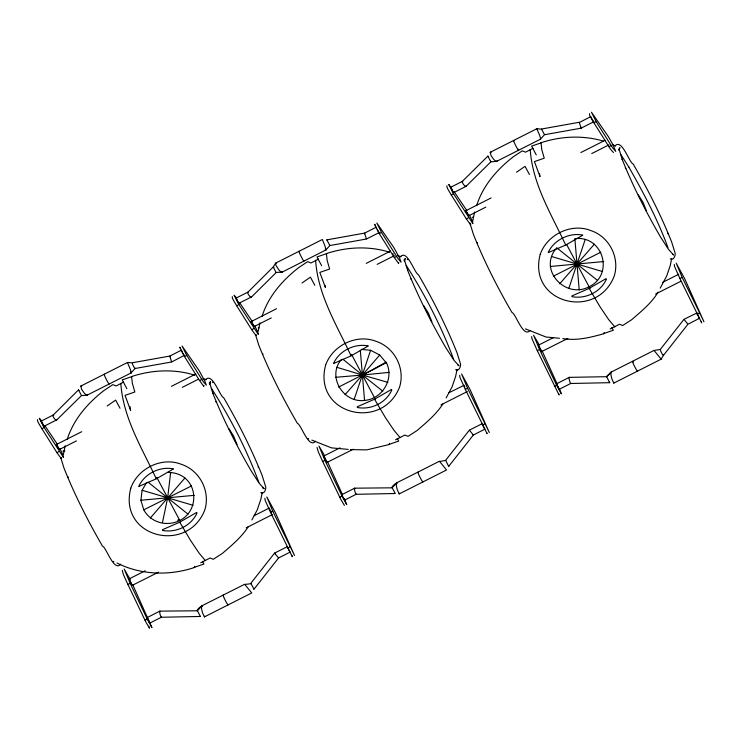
<?xml version="1.0" encoding="UTF-8"?>
<svg xmlns="http://www.w3.org/2000/svg" width="741" height="741" viewBox="0 0 741 741"><rect width="100%" height="100%" fill="white"/><g stroke="black" fill="none" stroke-linecap="round" stroke-linejoin="round"><path stroke-width="1.11" d="M237.064 444.646L233.637 436.134L228.941 428.659M431.864 321.696L428.428 313.174L423.741 305.7M646.476 210.87L643.04 202.349L638.353 194.874M170.625 472.73L167.633 497.998L162.436 522.655M167.503 472.434C201.385 472.165 202.877 519.626 169.754 523.359A26.806 25.648 -9.8 0 1 143.763 509.845L140.901 500.249L142.105 490.283L146.625 482.437M338.591 387.089L372.445 369.842L386.098 362.08C394.768 378.327 382.652 398.964 364.553 400.409C343.12 403.299 326.781 376.206 341.425 359.478M575.877 238.556C603.322 236.036 614.187 274.698 589.215 286.693C565.735 299.447 538.105 270.187 556.037 248.661M161.473 616.855L161.427 617.16A3.01 0.491 75.8 0 1 160.732 616.364L160.269 614.993A3.233 0.528 75.8 0 1 159.686 612.029L159.723 611.242A3.01 0.491 75.8 0 1 160.186 611.557M201.543 606.082L201.469 607.5A5.808 0.945 75.8 0 0 202.515 612.807L204.405 616.892L251.755 592.939L244.65 584.279L201.737 605.897L197.236 610.464L200.237 616.058M204.683 616.16L204.405 616.892M356.264 493.904L356.217 494.21A3.01 0.491 75.8 0 1 355.523 493.413L355.059 492.033A3.233 0.528 75.8 0 1 354.476 489.079L354.513 488.282A3.01 0.491 75.8 0 1 354.976 488.597M396.333 483.123L396.259 484.54A5.808 0.945 75.8 0 0 397.306 489.847L399.195 493.932L446.554 469.979L439.413 461.254L396.528 482.937L392.035 487.504L395.027 493.098M399.482 493.2L399.195 493.932M696.92 312.971L683.989 319.334L660.268 349.483L654.025 350.428L611.14 372.121L610.871 373.723A5.808 0.945 75.8 0 0 611.927 379.031L613.807 383.106L661.167 359.163L663.278 355.578L687.963 324.197L699.56 318.287M614.094 382.375L613.807 383.106M63.457 454.177L65.189 445.786M258.248 331.227L259.98 322.826M262.268 492.45L260.86 499.239L257.284 509.817L251.894 519.876M472.647 221.457L474.592 212.009M457.058 369.49L455.659 376.28L452.084 386.858L446.156 397.926M671.67 258.665L670.272 265.463L666.696 276.041L660.231 288.11M56.687 419.897L43.756 426.399L41.163 421.12L53.093 415.099A3.233 0.861 54.7 0 1 53.815 415.442M181.878 351.253L181.517 350.141L169.8 356.069L132.065 362.812L127.563 362.442L80.806 386.089L81.649 389.368L84.094 392.869A5.808 1.547 54.7 0 0 87.132 395.157L130.981 373.01L135.057 368.509L171.699 361.96L184.305 355.356M87.503 394.999L87.633 394.536M251.486 296.937L238.546 303.449L235.962 298.16L247.883 292.139A3.233 0.861 54.7 0 1 248.198 292.232M282.293 272.04L325.892 249.976A5.808 0.537 71.4 0 0 325.16 246.512L322.363 239.491L275.606 263.138L273.262 266.955L275.976 272.429L281.932 272.206L282.423 271.577M541.754 129.258L536.975 128.665L490.218 152.313L491.061 155.591L493.497 159.093A5.808 1.547 54.7 0 0 496.544 161.381L540.393 139.234L544.459 134.732L581.111 128.174L593.745 121.793L591.892 118.801M496.905 161.223L497.044 160.751M287.378 546.636L274.578 553.11L250.856 583.26L253.83 588.956M482.169 423.676L469.377 430.15L445.656 460.309L448.666 466.404L448.444 465.515M606.805 376.687L569.236 377.364L556.389 383.903L559.168 389.331L570.718 383.486L609.686 382.68L609.472 381.791M354.17 399.399L370.602 350.28L379.725 355.022L386.218 362.784L362.423 375.039L345.047 394.657M585.214 239.463L568.782 288.573M67.19 439.45C73.489 419.415 87.586 403.261 103.916 390.544L112.836 384.625L116.18 385.95L123.664 382.041M261.99 316.49C268.279 296.456 282.386 280.302 298.706 267.594L307.626 261.666L310.97 262.999L318.454 259.081M476.602 205.674C482.9 185.63 496.998 169.485 513.328 156.768L522.248 150.849L525.582 152.174L533.066 148.256M618.985 150.395L619.921 147.681L619.17 148.83M205.553 379.818C212.361 371.63 219.901 396.639 223.689 397.741L223.921 398.102C238.389 423.111 251.551 448.935 262.249 475.787L265.787 487.143C266.019 489.755 264.102 494.543 260.795 492.709M120.718 564.16C113.91 572.348 106.361 547.34 102.582 546.237L102.351 545.876C87.883 520.867 74.721 495.044 64.022 468.182L60.818 457.919M210.212 382.087L210.509 381.467L209.573 384.181L209.638 382.875L212.908 393.49L212.713 392.989C223.421 419.841 236.574 445.665 251.051 470.674L259.174 483.252L264.204 488.754L263.694 488.31M400.344 256.858C407.152 248.67 414.701 273.679 418.48 274.781L418.711 275.143C433.179 300.151 446.341 325.975 457.04 352.836L460.578 364.183C460.809 366.795 458.901 371.584 455.585 369.759M315.509 441.201C308.701 449.389 301.161 424.38 297.373 423.278L297.141 422.916C282.673 397.908 269.511 372.084 258.813 345.232L255.608 334.96M614.965 146.033C621.764 137.854 629.313 162.853 633.092 163.956L633.323 164.317C647.801 189.326 660.953 215.149 671.661 242.011L675.19 253.366C675.422 255.978 673.513 260.767 670.197 258.933M530.121 330.384C523.322 338.572 515.773 313.563 511.985 312.461L511.762 312.1C497.285 287.091 484.123 261.267 473.425 234.406L469.887 223.05M248.124 526.916C241.492 537.244 231.609 545.45 222.356 553.425L213.288 559.298L210.092 558.019L200.709 562.771M442.914 403.956C436.282 414.284 426.399 422.5 417.146 430.475L408.087 436.338L404.882 435.069L395.499 439.811M658.073 292.13C651.663 303.078 641.206 311.359 631.758 319.649L622.699 325.521L619.495 324.243L610.112 328.985M138.789 486.328C144.347 473.805 159.936 466.089 173.292 468.886M333.58 363.377C339.137 350.845 354.726 343.129 368.082 345.927M548.201 252.551C553.759 240.028 569.338 232.313 582.695 235.101M197.625 610.779L159.834 611.14L146.987 617.679L149.765 623.107L161.316 617.262L200.283 616.456M149.765 623.107L148.015 619.068M392.424 487.819L354.624 488.18L341.777 494.729L344.556 500.156L356.106 494.312L395.073 493.506M344.556 500.156L344.176 498.86M448.666 466.404L473.351 435.023L484.947 429.104M559.168 389.331L558.788 388.034M696.79 312.859L699.161 317.945M253.867 589.354L278.56 557.973L290.111 552.128L289.75 551.721M150.321 518.015L184.935 477.982M335.701 377.299L362.423 375.039L379.725 355.022M594.347 244.206L559.659 283.831M325.892 249.976L329.847 245.549L366.489 239L379.123 232.609M610.945 372.306L606.647 376.687L609.686 382.68M201.737 605.897C192.299 616.762 199.996 604.619 202.376 606.638M396.528 482.937C387.089 493.802 394.786 481.669 397.167 483.678M611.14 372.121L606.647 376.687L611.427 372.306M79.028 390.526L78.472 389.914L52.815 415.451A3.01 0.797 54.7 0 0 53.75 417.683L54.714 418.971A3.233 0.861 54.7 0 0 56.418 420.249L81.464 395.611L87.132 395.166M488.439 156.749L487.884 156.138L462.291 181.415L450.574 187.334L453.325 192.79L466.024 186.38L490.875 161.825L496.544 161.381M107.167 405.975L115.642 400.103L120.033 408.263M301.967 283.025L310.433 277.153L314.823 285.304M516.579 172.199L525.045 166.327L529.445 174.487M127.452 362.525L130.37 369.463A5.808 0.537 71.4 0 1 131.101 372.927M209.194 382.995L209.759 382.606M403.984 260.035L405.308 258.507L404.364 261.221L404.438 259.915L407.707 270.53M368.055 346.093L351.169 355.819L333.904 363.359M173.255 469.044L156.37 478.779L139.113 486.318M582.667 235.268L565.781 245.002L548.516 252.533M374.529 399.223L391.415 389.488L391.841 390.044C385.978 402.909 371.111 410.079 357.338 407.494L357.273 406.753L374.529 399.223L385.329 417.452L394.017 430.373L400.242 437.736M179.739 522.173L196.624 512.448L197.041 513.004C191.187 525.869 176.321 533.029 162.548 530.445L162.474 529.713L179.739 522.173L190.539 540.411L199.227 553.323L205.452 560.696M589.151 288.397L606.036 278.662L606.453 279.218C600.599 292.093 585.733 299.253 571.95 296.669L571.885 295.937L589.151 288.397L599.941 306.635L608.63 319.547L614.854 326.92M276.504 308.756L251.143 321.585L253.996 326.651L271.206 317.954M485.818 207.128L468.608 215.835L465.756 210.759L491.116 197.93M253.996 326.651L253.357 324.966M468.608 215.835L468.275 214.742M76.416 440.904L59.206 449.611L56.344 444.535L81.714 431.707M59.206 449.611L58.567 447.925M613.483 152.535L610.389 149.015L593.893 122.774C592.661 120.487 588.669 114.892 589.549 113.688M376.308 227.181L364.591 233.109L364.6 233.823M446.934 185.806C446.054 187.019 450.046 192.614 451.278 194.892L453.538 193.753L472.888 223.643L472.415 221.216L469.359 215.029M593.893 122.774L596.153 121.626L612.659 147.876L615.743 151.386L612.918 144.671L608.444 136.724L591.466 112.224L596.153 121.626M232.322 296.632C231.442 297.836 235.434 303.43 236.657 305.718L238.926 304.57L258.276 334.46L257.803 332.033L254.747 325.845M375.474 225.19L374.455 224.264L379.272 233.6L381.541 232.452L398.037 258.692L401.131 262.212L399.51 257.905L393.832 247.55L376.854 223.05L381.541 232.452M580.861 152.544L605.156 140.262M366.239 263.37L390.535 251.088M37.532 419.591C36.652 420.795 40.644 426.39 41.867 428.678L44.136 427.529L63.485 457.419L63.004 454.993L59.956 448.805M180.684 348.15L179.665 347.223L184.481 356.551L186.751 355.411L203.247 381.652L206.341 385.163L204.711 380.865L199.033 370.5L182.064 346.001L186.751 355.411M591.753 153.554L608.963 144.856M451.278 194.892L466.33 218.864L468.599 217.715M608.945 146.737L611.214 145.588M377.141 264.38L394.351 255.673M236.657 305.718L251.718 329.68L253.987 328.532M379.272 233.6L394.332 257.562L396.602 256.414M171.449 386.33L195.744 374.038M182.342 387.339L198.542 379.142M41.867 428.678L56.927 452.64L59.187 451.491M184.481 356.551L199.542 380.513L201.802 379.373M553.573 276.087L600.868 252.172M191.456 485.948L143.763 509.845M567.893 338.396L541.495 351.669L538.42 345.204L553.601 337.525M662.574 282.414L678.765 274.226M353.281 449.222L326.883 462.486L323.808 456.03L339.999 447.833M448.972 392.73L464.181 385.227M558.714 393.73L559.066 394.999L537.299 350.66L539.559 349.511L533.585 335.256L538.763 344.019M701.329 321.613L701.681 322.872L679.914 278.533L682.174 277.384L676.2 263.138L684.693 278.736L703.95 321.733L682.174 277.384M344.398 505.418L340.684 499.128L322.687 461.476L324.947 460.337L318.973 446.082L324.141 454.844M486.717 432.429L487.069 433.698L465.302 389.358L467.562 388.21L461.587 373.955L470.081 389.553L489.338 432.549L467.562 388.21M655.609 294.038L680.914 281.247M440.997 404.864L467.312 391.554M158.491 572.182L132.093 585.446L129.008 578.98L145.208 570.792M254.182 515.68L269.363 508.002M149.608 628.377L145.894 622.088L127.887 584.436L130.157 583.287L124.173 569.032L130.194 579.49M291.926 555.389L292.278 556.658L270.502 512.309L272.771 511.17L266.797 496.915L275.291 512.513L294.538 555.509L272.771 511.17M246.207 527.824L272.521 514.513M554.388 386.404L556.658 385.264L539.559 349.511M697.003 314.286L699.272 313.137M339.776 497.23L342.046 496.081L324.947 460.337M482.391 425.102L484.66 423.963M144.986 620.189L147.246 619.041L130.157 583.287M287.601 548.062L289.861 546.914M490.218 152.313L490.579 152.146A5.808 1.547 54.7 0 1 491.144 152.303M80.806 386.089L81.167 385.931A5.808 1.547 54.7 0 1 81.732 386.08M472.276 217.335L473.601 217.057M62.865 451.112L64.865 450.963M450.574 187.334L451.695 188.918M235.962 298.16L236.731 299.132M238.704 303.606L238.417 302.476M184.333 355.569L182.851 353.3M41.163 421.12L41.941 422.092M541.365 142.781L531.621 146.107L536.262 154.906M326.753 253.607L317.009 256.923L321.64 265.723M131.954 376.558L122.219 379.883L126.85 388.682M603.498 333.635L613.316 330.264L611.853 327.541M388.886 444.461L398.704 441.08L397.241 438.366M194.096 567.411L203.914 564.04L202.45 561.317M329.726 245.012L329.847 245.549L326.855 239.862L364.591 233.109L366.36 238.843M603.693 261.564L550.313 266.473M336.905 367.323L362.423 375.039L389.081 372.39M194.281 495.34L140.901 500.249M258.303 327.93L258.989 327.883M559.464 338.267L546.071 337.035L525.397 328.874M562.808 338.572C576.822 340.99 590.66 337.405 604.091 333.645L604.091 332.524M348.196 449.398L331.459 447.86L311.813 440.098M350.428 449.602L366.851 449.88L389.479 444.461L389.47 443.34M361.265 349.372L370.602 350.28M326.855 239.862L327.411 240.473M262.407 487.884L263.083 488.004M602.489 271.53L551.517 256.506M342.87 359.218L362.423 375.039L387.876 382.356M193.077 505.316L142.105 490.283M603.146 141.012C582.963 135.177 560.928 136.048 540.995 142.772L541.782 149.654L544.246 158.213L534.428 161.584L540.013 176.627L539.504 173.672M612.446 144.69L615.549 145.912M389.562 252.246C369.203 245.753 346.621 246.883 326.383 253.598L327.17 260.48L329.634 269.029L319.816 272.41L325.401 287.452L325.058 285.48M397.834 255.515L400.937 256.738M194.772 375.205C174.404 368.712 151.831 369.833 131.583 376.558L132.38 383.43L134.843 391.989L125.025 395.361L130.601 410.403L129.925 406.476M203.043 378.466L206.146 379.698M117.022 563.058C140.938 575.072 169.476 575.952 194.679 567.421L194.679 566.3M672.485 254.228L673.615 254.978L668.577 249.476L660.453 236.898C645.985 211.889 632.823 186.065 622.125 159.213L622.32 159.704L619.05 149.089L619.106 149.747M457.873 365.054L459.003 365.804L453.964 360.293L445.841 347.724C431.373 322.715 418.211 296.891 407.513 270.03M674.264 264.454L674.579 266.575L679.914 278.533M531.649 336.581L531.964 338.702L537.299 350.66M538.42 345.204L538.957 345.973M459.652 375.279L459.966 377.401L465.302 389.358M317.037 447.397L318.278 451.834L322.687 461.476M264.861 498.239L265.167 500.351L270.502 512.309M122.246 570.357L123.478 574.794L127.887 584.436M407.142 259.183L407.745 259.656M308.108 438.403L308.71 438.876M212.352 382.143L212.954 382.615M113.317 561.363L113.919 561.835M597.403 280.357L556.602 247.679M351.521 354.365L362.423 375.039L382.791 391.183M187.992 514.134L148.08 482.178M445.786 460.411L439.617 461.486M147.033 617.614L147.681 618.485M465.811 210.731L466.515 211.62M251.199 321.548L252.255 323.011M56.409 444.507L57.465 445.962M379.059 232.637L377.28 229.627M654.229 350.66L661.167 359.163L660.852 358.737M469.488 430.28L473.351 435.023L472.897 434.43M244.826 584.436L251.218 583.676M684.341 319.741C683.359 318.667 688.806 325.308 687.509 323.604M275.291 553.944L274.578 553.11L278.384 557.732M325.771 250.05L325.206 249.152M171.569 361.803L169.8 356.069L169.809 356.773M130.981 373.01L130.416 372.112M660.62 349.9C659.379 348.965 663.686 357.301 663.056 354.689M273.818 267.575L273.262 266.955L247.605 292.491A3.01 0.797 54.7 0 0 248.55 294.723L249.513 296.011A3.233 0.861 54.7 0 0 251.208 297.289L276.245 272.475M132.62 363.423C131.064 361.867 134.927 369.527 134.936 367.971M451.695 188.195L448.722 184.416L453.538 193.753M454.242 191.873L466.849 210.564M239.621 302.689L252.236 321.39M44.831 425.649L57.446 444.35M235.814 297.178L234.11 295.242L238.926 304.57M41.014 420.128L39.319 418.193L44.136 427.529M620.513 154.119L628.868 167.058M406.179 265.371C425.158 294.955 441.479 326.522 453.677 359.496M211.389 388.321C230.368 417.915 246.688 449.481 258.878 482.456M466.33 218.864L470.628 224.782L470.702 223.828M394.332 257.562L398.63 263.481L398.704 262.527M251.718 329.68L256.015 335.608L256.09 334.654M199.542 380.513L203.831 386.441L203.914 385.487M56.927 452.64L61.216 458.568L61.299 457.605M466.867 212.185L467.979 214.149M392.915 253.579L393.286 254.219M557.084 384.699L557.427 385.283M484.253 428.307L482.326 424.417M289.462 551.267L287.332 546.71M628.637 166.697C643.475 192.743 657.656 219.41 667.956 247.605M252.635 323.65L253.014 324.317M57.844 446.601L58.215 447.268M324.345 456.799L325.494 459.022M129.545 579.749L129.897 580.388M362.423 375.039L375.409 399.39M580.796 127.674L581.176 128.128L579.203 122.293L541.467 129.036L544.45 134.547M237.083 299.744L237.444 300.429M42.283 422.694L42.654 423.389M625.293 167.735L625.784 168.661M410.681 278.56L411.172 279.477M215.89 401.52L216.381 402.437M539.3 346.603L539.689 347.362M271.243 512.355L271.641 513.105M566.569 244.391L590.021 288.564M156.731 477.315L179.804 520.478M452.056 189.603L452.427 190.326M130.286 581.139L130.694 581.972M565.642 244.938C551.323 214.14 532.51 184.231 530.223 149.497M351.021 355.754C336.71 324.956 317.889 295.057 315.61 260.323M156.231 478.714C141.92 447.916 123.099 418.007 120.82 383.282M558.149 386.672L558.492 387.376M540.106 348.196L541.189 350.576M556.658 385.264L561.335 393.851L559.779 389.71M342.046 496.081L346.723 504.677L344.333 498.73M270.428 510.669L270.835 511.522M147.246 619.041L151.924 627.627L132.676 584.63M237.805 301.142L238.139 301.846M182.156 351.882L182.481 352.586M43.015 424.102L43.349 424.797M542.079 350.854L557.084 383.81M327.466 461.68L342.472 494.636M325.901 459.874L326.262 460.68M131.101 582.824L131.472 583.639M591.281 117.467L591.559 118.106M452.751 191.021L453.029 191.66M464.542 386.191L464.848 386.904M269.752 509.141L270.057 509.854M326.577 461.393L326.966 462.532M148.802 626.238L149.311 627.516M131.787 584.353L132.167 585.492M376.456 227.774L376.669 228.293M541.421 351.141L541.578 351.706M453.242 192.178L453.39 192.762M667.558 232.785L667.873 233.795M477.213 242.631L477.519 243.641M262.592 353.448L262.907 354.457M258.155 466.561L258.47 467.571M67.802 476.407L68.116 477.417M490.755 161.288L490.875 161.825L487.884 156.138M590.947 116.569L579.138 122.58M574.84 238.454L579.23 289.981M360.321 350.391L364.553 400.409M81.454 395.435L78.472 389.914M536.864 129.184A5.808 0.537 71.4 0 1 536.855 128.749L539.781 135.686A5.808 0.537 71.4 0 1 540.504 139.151M518.376 149.173A5.52 0.491 63.2 0 1 515.977 146.153A5.52 0.491 63.2 0 1 514.004 140.744M637.566 371.009A5.52 0.491 63.2 0 1 634.092 365.406A5.52 0.491 63.2 0 1 633.231 362.016M570.829 383.384A3.01 0.491 75.8 0 1 570.135 382.588L569.672 381.217A3.233 0.528 75.8 0 1 569.088 378.253L569.125 377.465A3.01 0.491 75.8 0 1 569.394 377.465M462.81 181.406A3.233 0.861 54.7 0 0 462.495 181.323L462.217 181.675A3.01 0.797 54.7 0 0 463.162 183.907L464.125 185.194A3.233 0.861 54.7 0 0 465.82 186.463L466.098 186.121A3.01 0.797 54.7 0 0 466.043 185.704M303.986 260.675A5.52 0.491 63.2 0 1 301.041 256.34A5.52 0.491 63.2 0 1 299.392 251.56M422.861 481.381A5.52 0.491 63.2 0 1 420.119 477.51A5.52 0.491 63.2 0 1 418.211 472.304M276.532 263.129A5.808 1.547 54.7 0 0 275.967 262.972L275.467 263.601L275.902 265.297L278.885 269.919A5.808 1.547 54.7 0 0 281.932 272.206M109.186 383.634A5.52 0.491 63.2 0 1 106.241 379.29A5.52 0.491 63.2 0 1 104.592 374.52M228.061 604.332A5.52 0.491 63.2 0 1 225.32 600.469A5.52 0.491 63.2 0 1 223.421 595.264M130.814 488.115C117.828 537.206 187.362 554.713 204.803 509.938C210.611 491.329 199.783 470.34 181.267 464.283C161.751 456.558 137.706 468.405 130.814 488.115M325.605 365.156C312.619 414.247 382.152 431.762 399.594 386.978C405.41 368.379 394.582 347.39 376.058 341.332C356.541 333.598 332.496 345.454 325.605 365.156M540.217 254.339C527.24 303.43 596.764 320.936 614.206 276.152C620.022 257.553 609.195 236.564 590.679 230.507C571.163 222.772 547.117 234.628 540.217 254.339M179.517 519.469L177.84 520.321L179.517 519.487"/></g></svg>
